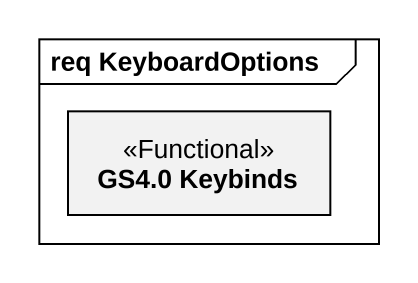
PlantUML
@startuml
mainframe req KeyboardOptions
hide circle
hide empty members
class "GS4.0 Keybinds" as GS4_0_Keybinds <<Functional>>
@enduml
